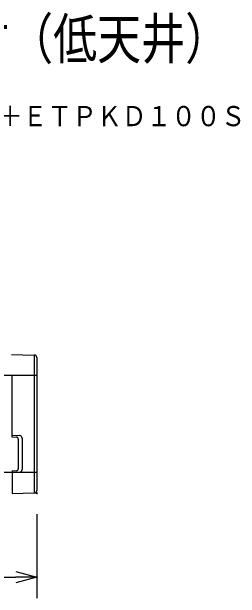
# Model space of a CAD drawing. Units: millimetres, scale not verified. Extents: x -63 to 63, y -57 to 57.
# Drawn here: x 40.3 to 62.1, y 1.5 to 57.4 of the extents above; entities that cross this region are included whole.
import ezdxf
from ezdxf.enums import TextEntityAlignment as Align

# ---------------------------------------------------------------- set-up
doc = ezdxf.new("R2010")
doc.units = ezdxf.units.MM
doc.header["$LTSCALE"] = 0.190236
doc.header["$PDMODE"] = 32
doc.header["$PDSIZE"] = 0.0951
for name, color, linetype in [('0-0_MOJI1', 2, 'Continuous'), ('0-2_GAIKEI', 1, 'Continuous'), ('0-3_TOUROKU', 1, 'Continuous'), ('0-4_SUNPO', 3, 'Continuous'), ('0-5_Defpoints', 7, 'Continuous')]:
    doc.layers.add(name, color=color, linetype=linetype)
doc.styles.add('ＭＳ ゴシック', font='')
doc.styles.get('ＭＳ ゴシック').set_extended_font_data('MS Gothic')

# ---------------------------------------------------------------- blocks, each defined once
blk = doc.blocks.new('_OPEN30')
at = {"layer": '0-5_Defpoints'}
blk.add_line((0, 0), (-1, 0), dxfattribs=at)
blk.add_lwpolyline([(-1, 0.26795), (0, 0), (-1, -0.26795)], dxfattribs=at)

msp = doc.modelspace()

# ---------------------------------------------------------------- linework, layer by layer
at = {"layer": '0-2_GAIKEI', "color": 7}
for p, q in [((40.3164, 24.7684), (42.4827, 24.7117)), ((42.7262, 24.4622), (42.7262, 11.8143)), ((40.3764, 11.5194), (42.483, 11.5751))]:
    msp.add_line(p, q, dxfattribs=at)
at = {"layer": '0-2_GAIKEI'}
for p, q in [((42.4827, 24.7117), (42.483, 11.5746)), ((42.7262, 22.7684), (12.3762, 22.7684)), ((40.3763, 16.9327), (40.3762, 22.7681)), ((40.3263, 16.9259), (40.7618, 16.903)), ((40.3769, 17.0732), (41.0893, 17.0361)), ((41.3262, 16.7864), (41.3262, 13.7942)), ((40.9513, 16.7033), (40.9513, 13.8785)), ((42.7262, 13.5184), (13.8762, 13.5184)), ((40.7618, 13.6832), (40.3264, 13.6603)), ((40.3764, 13.6535), (40.3764, 11.5194)), ((40.4786, 13.5183), (41.0894, 13.5501))]:
    msp.add_line(p, q, dxfattribs=at)
at = {"layer": '0-2_GAIKEI', "color": 7}
for centre, radius, start, end in [((42.4762, 24.4618), 0.25, 0.00116, 88.50103), ((42.4756, 11.8254), 0.2509, 271.68966, 359.92208)]:
    msp.add_arc(centre, radius, start, end, dxfattribs=at)
at = {"layer": '0-2_GAIKEI'}
for centre, radius, start, end in [((40.7513, 16.7033), 0.2, 359.99921, 87.00732), ((41.0761, 16.7863), 0.2502, 0.03977, 86.97131), ((40.7514, 13.8829), 0.2, 273.00115, 0.0011), ((41.0763, 13.7998), 0.25, 273.00999, 0.00836)]:
    msp.add_arc(centre, radius, start, end, dxfattribs=at)
at = {"layer": '0-4_SUNPO'}
for p, q in [((42.7262, 9.5456), (42.7262, 1.5456)), ((12.5735, 3.5456), (40.7262, 3.5456))]:
    msp.add_line(p, q, dxfattribs=at)
at = {"layer": '0-5_Defpoints'}
for p in [(42.7262, 11.5456), (42.7262, 3.5456)]:
    msp.add_point(p, dxfattribs=at)

# ---------------------------------------------------------------- block references
at = {"layer": '0-4_SUNPO', "xscale": 2, "yscale": 2}
msp.add_blockref('_OPEN30', (42.7262, 3.5456), dxfattribs=at)

# ---------------------------------------------------------------- texts
at = {"layer": '0-0_MOJI1', "style": 'ＭＳ ゴシック', "width": 0.8}
msp.add_text('ＤＬＰ方式プロジェクター天吊り金具付（低天井）', height=3.848, dxfattribs=at).set_placement((-35.5001, 51.7599), align=Align.BOTTOM_LEFT)
at = {"layer": '0-3_TOUROKU', "style": 'ＭＳ ゴシック', "width": 0.9}
msp.add_text('ＴＨＤ１２０００＋ＥＴＰＫＤ１００Ｓ', height=1.925, dxfattribs=at).set_placement((20.1, 45.9275), align=Align.BOTTOM_LEFT)

doc.saveas('drawing.dxf')
